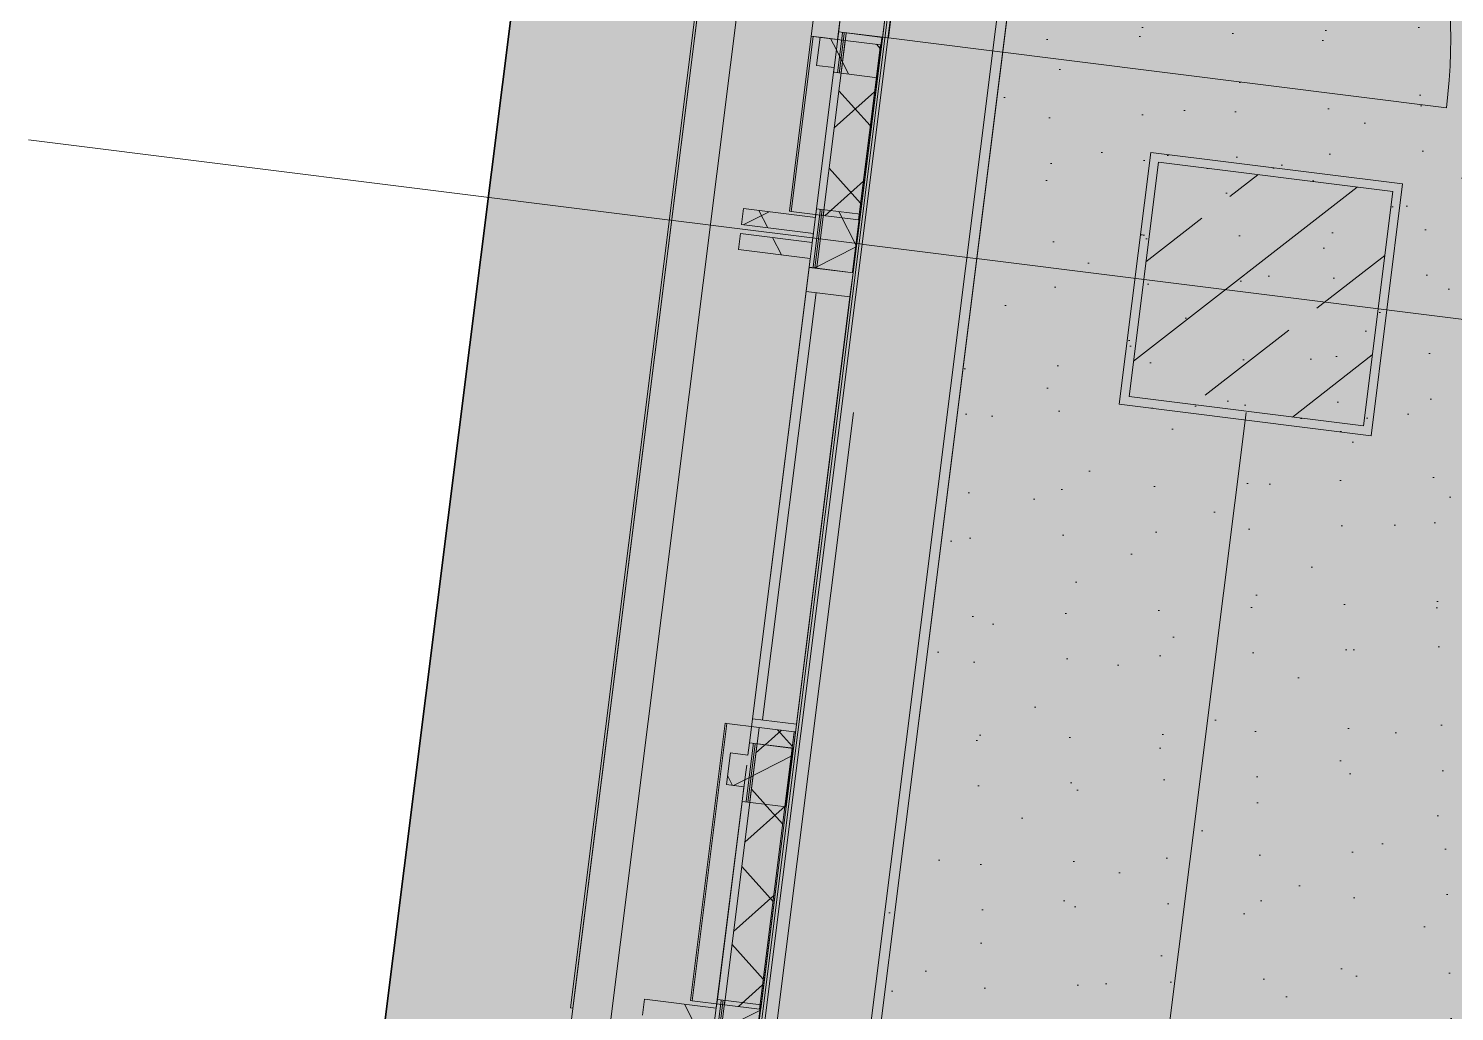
# Model space of a CAD drawing. Header units: metres. Extents: x 101 to 346, y 66 to 213.
# Drawn here: x 151.879 to 154.294, y 81.793 to 83.458 of the extents above; entities that cross this region are included whole.
import ezdxf

# ---------------------------------------------------------------- set-up
doc = ezdxf.new("R2010")
doc.units = ezdxf.units.M
doc.header["$MEASUREMENT"] = 0
for name, pattern in [('Punktlinie', [0.0035, 0, -0.0035]), ('Strichlinie_ eng', [0.0023, 0.0015, -0.0008]), ('Strichpunktlinie', [0.006703, 0.003528, -0.001764, 0, -0.001411]), ('Wipeout_Contour', [1, 0, -1])]:
    doc.linetypes.add(name, pattern=pattern)
for name, color, linetype in [('00  Raster', 7, 'Continuous'), ('10  Fassade', 7, 'Continuous'), ('10  Fassade_Deckschraffur', 7, 'Continuous'), ('10  Fassade_Schnittschraffur', 7, 'Continuous'), ('10  Stützen', 7, 'Continuous'), ('10  Stützen_Schnittschraffur', 7, 'Continuous'), ('10  Wand Massiv_Deckschraffur', 7, 'Continuous'), ('10  Wand Massiv_Fenster', 7, 'Continuous'), ('20  Absturzsicherung', 7, 'Continuous'), ('Neubau_10  Treppen + Rampen', 7, 'Continuous'), ('Neubau_20  Boden Aufbauten', 7, 'Continuous'), ('Neubau_20  Boden Aufbauten_Deckschraffur', 7, 'Continuous'), ('Neubau_50  NUF - Raumstempel', 7, 'Continuous')]:
    doc.layers.add(name, color=color, linetype=linetype)
pattern_1 = [(41.86749, (13.479, 22.35165), (-0.06674101, 0.074469036), []), (131.86749, (13.479, 22.35165), (0.074469036, 0.06674101), [])]
pattern_2 = [(26.86749, (13.479, 22.35165), (-0.05423143, 0.10704649), []), (116.86749, (13.479, 22.35165), (0.10704649, 0.05423143), [])]

msp = doc.modelspace()

# ---------------------------------------------------------------- hatches: boundary and pattern name
at = {"layer": '10  Stützen_Schnittschraffur', "linetype": 'Continuous', "lineweight": 0, "true_color": 0xffffff}
h = msp.add_hatch(color=7, dxfattribs=at)
h.paths.add_polyline_path([(154.1527, 82.7683), (154.2062, 83.195), (153.7795, 83.2485), (153.726, 82.8218)])
h.paths.add_polyline_path([(154.1397, 82.7851), (153.7428, 82.8348), (153.7925, 83.2317), (154.1894, 83.182)], flags=0)
at = {"layer": '10  Stützen_Schnittschraffur', "linetype": 'Continuous', "lineweight": 13, "true_color": 0x000100}
h = msp.add_hatch(dxfattribs=at)
h.set_pattern_fill('Gips_0008', color=98, style=0, pattern_type=2)
h.set_pattern_definition([(26.86749, (13.479, 22.351647), (-0.022596431, 0.044602705), [0, -0.05])])
h.paths.add_polyline_path([(154.1527, 82.7683), (154.2062, 83.195), (153.7795, 83.2485), (153.726, 82.8218)])
h.paths.add_polyline_path([(154.1397, 82.7851), (153.7428, 82.8348), (153.7925, 83.2317), (154.1894, 83.182)], flags=0)
at = {"layer": '10  Stützen_Schnittschraffur', "linetype": 'Continuous', "lineweight": 0, "true_color": 0xffffff}
msp.add_hatch(color=7, dxfattribs=at).paths.add_polyline_path([(154.1894, 83.182), (153.7925, 83.2317), (153.7428, 82.8348), (154.1397, 82.7851)])
at = {"layer": '10  Stützen_Schnittschraffur', "linetype": 'Continuous', "lineweight": 13, "true_color": 0x000100}
h = msp.add_hatch(dxfattribs=at)
h.set_pattern_fill('Beton__Stahlbeton_0008', color=98, style=0, pattern_type=2)
h.set_pattern_definition([(217.855, (153.79254, 83.2317), (-0.14728, 0.189495), []), (217.855, (153.7189, 83.32645), (-0.14728, 0.189495), [0.18, -0.06])])
h.paths.add_polyline_path([(154.1894, 83.182), (153.7925, 83.2317), (153.7428, 82.8348), (154.1397, 82.7851)])
at = {"layer": '10  Wand Massiv_Deckschraffur', "linetype": 'Continuous', "lineweight": 0, "true_color": 0xffffff}
msp.add_hatch(color=7, dxfattribs=at).paths.add_polyline_path([(153.3424, 84.9468), (152.6355, 79.3072), (153.0134, 79.3072), (153.7144, 84.9002)])

# ---------------------------------------------------------------- linework, layer by layer
at = {"layer": '10  Stützen', "color": 7, "linetype": 'Continuous', "lineweight": 13, "ltscale": 1000, "flags": 128}
for points in [[(154.1527, 82.7683), (154.2062, 83.195), (153.7795, 83.2485), (153.726, 82.8218)], [(154.1894, 83.182), (153.7925, 83.2317), (153.7428, 82.8348), (154.1397, 82.7851)]]:
    msp.add_lwpolyline(points, close=True, dxfattribs=at)
at = {"layer": '10  Wand Massiv_Fenster', "color": 7, "linetype": 'Continuous', "lineweight": 18, "ltscale": 1000}
for p, q in [((152.6355, 79.3072), (153.3424, 84.9468)), ((153.0134, 79.3072), (153.7144, 84.9002))]:
    msp.add_line(p, q, dxfattribs=at)

# ---------------------------------------------------------------- next in the draw order: wipeouts: each hides what was drawn before it
at = {"color": 254, "linetype": 'Wipeout_Contour', "lineweight": 0, "ltscale": 695.032468}
msp.add_wipeout([(152.8163, 79.3072), (153.0133, 79.3072), (153.6589, 84.4578), (153.4649, 84.4821)], dxfattribs=at).dxf.layer = '10  Fassade_Deckschraffur'

# ---------------------------------------------------------------- next in the draw order: linework, layer by layer
at = {"layer": '00  Raster', "color": 7, "linetype": 'Strichpunktlinie', "lineweight": 13, "ltscale": 1000}
msp.add_line((153.5022, 79.3072), (156.8072, 105.674), dxfattribs=at)

# ---------------------------------------------------------------- next in the draw order: wipeouts: each hides what was drawn before it
at = {"color": 254, "linetype": 'Wipeout_Contour', "lineweight": 0, "ltscale": 693.709126}
msp.add_wipeout([(152.4883, 79.3072), (152.5549, 79.3072), (153.2076, 84.5144), (153.142, 84.5226)], dxfattribs=at).dxf.layer = '10  Fassade_Deckschraffur'

# ---------------------------------------------------------------- next in the draw order: wipeouts: each hides what was drawn before it
at = {"color": 254, "linetype": 'Wipeout_Contour', "lineweight": 0, "ltscale": 1393.844934}
msp.add_wipeout([(153.2076, 84.5144), (152.5549, 79.3072), (152.7381, 79.3072), (153.3879, 84.4918), (153.3405, 84.4977), (153.3386, 84.4829), (153.3347, 84.4834), (153.3365, 84.4982)], dxfattribs=at).dxf.layer = '10  Fassade_Deckschraffur'

# ---------------------------------------------------------------- next in the draw order: wipeouts: each hides what was drawn before it
at = {"color": 254, "linetype": 'Wipeout_Contour', "lineweight": 0, "ltscale": 694.449408}
msp.add_wipeout([(152.7381, 79.3072), (152.7411, 79.3072), (153.3909, 84.4914), (153.3879, 84.4918)], dxfattribs=at).dxf.layer = '10  Fassade_Deckschraffur'

# ---------------------------------------------------------------- next in the draw order: wipeouts: each hides what was drawn before it
at = {"color": 254, "linetype": 'Wipeout_Contour', "lineweight": 0, "ltscale": 694.681583}
msp.add_wipeout([(152.8058, 79.3072), (152.8108, 79.3072), (153.4596, 84.4828), (153.4546, 84.4834)], dxfattribs=at).dxf.layer = '10  Fassade_Deckschraffur'

# ---------------------------------------------------------------- next in the draw order: wipeouts: each hides what was drawn before it
at = {"color": 254, "linetype": 'Wipeout_Contour', "lineweight": 0, "ltscale": 694.566037}
msp.add_wipeout([(153.3941, 84.491), (152.7443, 79.3072), (152.8058, 79.3072), (153.4546, 84.4834)], dxfattribs=at).dxf.layer = '10  Fassade_Deckschraffur'

# ---------------------------------------------------------------- next in the draw order: wipeouts: each hides what was drawn before it
at = {"color": 254, "linetype": 'Wipeout_Contour', "lineweight": 0, "ltscale": 694.69928}
msp.add_wipeout([(153.4596, 84.4828), (152.8108, 79.3072), (152.8163, 79.3072), (153.4649, 84.4821)], dxfattribs=at).dxf.layer = '10  Fassade_Deckschraffur'

# ---------------------------------------------------------------- next in the draw order: hatches: boundary and pattern name
at = {"layer": '10  Fassade_Schnittschraffur', "linetype": 'Continuous', "lineweight": 0, "true_color": 0xffffff}
msp.add_hatch(color=7, dxfattribs=at).paths.add_polyline_path([(153.0811, 83.084), (153.2027, 83.0688), (153.2061, 83.0961), (153.0846, 83.1113)])
at = {"layer": '10  Fassade_Schnittschraffur', "linetype": 'Continuous', "lineweight": 13, "true_color": 0x000100}
h = msp.add_hatch(dxfattribs=at)
h.set_pattern_fill('Dämmung__hart_1_0008', color=98, style=0, pattern_type=2)
h.set_pattern_definition(pattern_2)
h.paths.add_polyline_path([(153.0811, 83.084), (153.2027, 83.0688), (153.2061, 83.0961), (153.0846, 83.1113)])
at = {"layer": 'Neubau_20  Boden Aufbauten_Deckschraffur', "linetype": 'Continuous', "lineweight": 50, "true_color": 0xefefef}
msp.add_hatch(color=7, dxfattribs=at).paths.add_polyline_path([(152.9965, 79.3072), (158.7328, 79.3072), (159.1776, 82.8562), (159.1776, 84.8408), (154.6054, 84.8619), (154.6054, 84.8769), (153.6946, 84.8769), (153.1356, 80.4166)])
at = {"layer": 'Neubau_20  Boden Aufbauten_Deckschraffur', "linetype": 'Continuous', "lineweight": 18, "true_color": 0x9f9f9f}
h = msp.add_hatch(dxfattribs=at)
h.set_pattern_fill('Mörtel_0008', color=253, style=0, pattern_type=2)
h.set_pattern_definition([(26.86749, (13.58792, 22.68427), (-0.07117876, 0.14049852), [0, -0.105, 0, -0.1575]), (91.86749, (13.92054, 22.57534), (0.15741635, 0.00513262), [0, -0.077, 0, -0.133])])
h.paths.add_polyline_path([(152.9965, 79.3072), (158.7328, 79.3072), (159.1776, 82.8562), (159.1776, 84.8408), (154.6054, 84.8619), (154.6054, 84.8769), (153.6946, 84.8769), (153.1356, 80.4166)])

# ---------------------------------------------------------------- next in the draw order: linework, layer by layer
at = {"layer": '10  Fassade', "color": 7, "linetype": 'Strichpunktlinie', "lineweight": 13, "ltscale": 1000}
msp.add_line((152.837, 79.3072), (153.4854, 84.4796), dxfattribs=at)
at = {"layer": '10  Fassade', "color": 7, "linetype": 'Continuous', "lineweight": 13, "ltscale": 1000}
for p, q in [((153.0899, 83.1535), (153.0864, 83.1262)), ((153.208, 83.111), (153.0864, 83.1262)), ((153.0846, 83.1113), (153.0811, 83.084)), ((153.2061, 83.0961), (153.0846, 83.1113)), ((153.208, 83.111), (153.2061, 83.0961)), ((153.2027, 83.0688), (153.0811, 83.084)), ((153.0675, 82.2311), (153.0607, 82.1775)), ((153.0905, 82.1738), (153.0607, 82.1775)), ((152.9219, 81.814), (152.9185, 81.7867))]:
    msp.add_line(p, q, dxfattribs=at)
at = {"layer": '10  Fassade', "color": 7, "linetype": 'Continuous', "lineweight": 13, "ltscale": 1000, "flags": 128}
for points in [[(152.4883, 79.3072), (153.142, 84.5226)], [(152.5549, 79.3072), (153.2076, 84.5144)], [(152.7381, 79.3072), (153.3879, 84.4918)], [(152.7411, 79.3072), (153.3909, 84.4914)], [(152.7443, 79.3072), (153.3941, 84.491)], [(152.8058, 79.3072), (153.4546, 84.4834)], [(152.8108, 79.3072), (153.4596, 84.4828)], [(152.8163, 79.3072), (153.4649, 84.4821)], [(153.0133, 79.3072), (153.6589, 84.4578)]]:
    msp.add_lwpolyline(points, dxfattribs=at)
at = {"layer": '10  Fassade', "color": 7, "linetype": 'Strichlinie_ eng', "lineweight": 13, "ltscale": 1000, "flags": 128}
for points in [[(153.3812, 84.4927), (153.2465, 83.4185), (153.207, 83.1035), (153.0936, 82.1986), (153.0391, 81.764), (152.9107, 80.7395), (152.8712, 80.4245), (152.7578, 79.5196), (152.7312, 79.3072)], [(153.4556, 84.4833), (153.321, 83.4092), (153.2815, 83.0942), (153.168, 82.1893), (153.1136, 81.7547), (152.9851, 80.7302), (152.9457, 80.4151), (152.8322, 79.5102), (152.8068, 79.3072)], [(153.2135, 83.396), (153.2194, 83.4436)], [(153.2194, 83.4436), (153.2492, 83.4399)], [(153.2432, 83.3922), (153.2135, 83.396)], [(153.0864, 83.1262), (153.0899, 83.1535)], [(153.0899, 83.1535), (153.2114, 83.1382)], [(153.208, 83.111), (153.0864, 83.1262)], [(153.0811, 83.084), (153.0846, 83.1113)], [(153.0846, 83.1113), (153.2061, 83.0961)], [(153.2027, 83.0688), (153.0811, 83.084)], [(153.0607, 82.1775), (153.0675, 82.2311)], [(153.0675, 82.2311), (153.0972, 82.2274)], [(153.0905, 82.1738), (153.0607, 82.1775)], [(152.9185, 81.7867), (152.9219, 81.814)], [(152.9219, 81.814), (153.0435, 81.7987)]]:
    msp.add_lwpolyline(points, dxfattribs=at)
at = {"layer": 'Neubau_20  Boden Aufbauten', "color": 7, "linetype": 'Continuous', "lineweight": 13, "ltscale": 1000, "flags": 128}
msp.add_lwpolyline([(159.1776, 84.8408), (154.6054, 84.8619), (154.6054, 84.8769), (153.6946, 84.8769), (153.1356, 80.4166), (152.9965, 79.3072)], dxfattribs=at)

# ---------------------------------------------------------------- next in the draw order: wipeouts: each hides what was drawn before it
at = {"color": 254, "linetype": 'Wipeout_Contour', "lineweight": 0, "ltscale": 699.239798}
msp.add_wipeout([(153.4438, 84.3891), (153.3694, 84.3984), (153.2508, 83.4528), (153.3252, 83.4434)], dxfattribs=at).dxf.layer = '10  Fassade_Deckschraffur'
at = {"color": 254, "linetype": 'Wipeout_Contour', "lineweight": 0, "ltscale": 697.690754}
msp.add_wipeout([(153.2422, 83.3843), (153.2133, 83.1531), (153.2877, 83.1438), (153.3167, 83.375)], dxfattribs=at).dxf.layer = '10  Fassade_Deckschraffur'
at = {"color": 254, "linetype": 'Wipeout_Contour', "lineweight": 0, "ltscale": 696.243705}
msp.add_wipeout([(153.2008, 83.0539), (153.0998, 82.2482), (153.1743, 82.2389), (153.2752, 83.0446)], dxfattribs=at).dxf.layer = '10  Fassade_Deckschraffur'
at = {"color": 254, "linetype": 'Wipeout_Contour', "lineweight": 0, "ltscale": 694.678276}
msp.add_wipeout([(153.0874, 82.149), (153.0454, 81.8136), (153.1198, 81.8043), (153.1618, 82.1397)], dxfattribs=at).dxf.layer = '10  Fassade_Deckschraffur'

# ---------------------------------------------------------------- next in the draw order: hatches: boundary and pattern name
at = {"layer": '10  Fassade', "linetype": 'Continuous', "lineweight": 0, "true_color": 0xffffff}
for points in [[(153.1674, 83.1488), (153.1704, 83.1484), (153.2075, 83.4451), (153.2046, 83.4455)], [(153.2845, 83.1341), (153.2864, 83.1339), (153.3236, 83.4305), (153.3216, 83.4308)], [(152.9998, 81.8118), (153.0028, 81.8114), (153.0616, 82.2812), (153.0587, 82.2816)], [(153.1169, 81.7971), (153.1188, 81.7968), (153.1777, 82.2667), (153.1758, 82.2669)]]:
    msp.add_hatch(color=7, dxfattribs=at).paths.add_polyline_path(points)
at = {"layer": '10  Fassade', "linetype": 'Continuous', "lineweight": 13, "true_color": 0x000100}
h = msp.add_hatch(dxfattribs=at)
h.set_pattern_fill('Dämmung__hart_2_0008', color=98, style=0, pattern_type=2)
h.set_pattern_definition(pattern_1)
h.paths.add_polyline_path([(153.2249, 83.1416), (153.2845, 83.1341), (153.3216, 83.4308), (153.2621, 83.4383)])
h = msp.add_hatch(dxfattribs=at)
h.set_pattern_fill('Dämmung__hart_2_0008', color=98, style=0, pattern_type=2)
h.set_pattern_definition(pattern_1)
h.paths.add_polyline_path([(153.0573, 81.8045), (153.1169, 81.7971), (153.1758, 82.2669), (153.1162, 82.2744)])
at = {"layer": '10  Fassade_Schnittschraffur', "linetype": 'Continuous', "lineweight": 0, "true_color": 0xffffff}
for points in [[(153.2509, 83.453), (153.3352, 83.4424), (153.3427, 83.5019), (153.2583, 83.5125)], [(153.2492, 83.4399), (153.2194, 83.4436), (153.2135, 83.396), (153.2432, 83.3922)], [(153.2508, 83.4528), (153.2492, 83.4399), (153.2432, 83.3922), (153.2422, 83.3843), (153.3167, 83.375), (153.3252, 83.4434)], [(153.3253, 83.4436), (153.2509, 83.453), (153.3252, 83.4434)], [(153.0899, 83.1535), (153.0864, 83.1262), (153.208, 83.111), (153.2114, 83.1382)], [(153.2133, 83.1531), (153.2114, 83.1382), (153.208, 83.111), (153.2061, 83.0961), (153.2027, 83.0688), (153.2008, 83.0539), (153.2752, 83.0446), (153.2877, 83.1438)], [(153.2752, 83.0446), (153.2008, 83.0539), (153.2752, 83.0444)], [(153.0675, 82.2311), (153.0607, 82.1775), (153.0905, 82.1738), (153.0972, 82.2274)], [(153.0998, 82.2482), (153.0972, 82.2274), (153.0905, 82.1738), (153.0874, 82.149), (153.1618, 82.1397), (153.1743, 82.2389)], [(153.1743, 82.2391), (153.0999, 82.2484), (153.1743, 82.2389)], [(153.0435, 81.7987), (152.9219, 81.814), (152.9185, 81.7867), (153.0401, 81.7714)], [(153.0401, 81.7714), (153.0391, 81.764), (153.0382, 81.7565), (153.0348, 81.7293), (153.0335, 81.7193), (153.108, 81.71), (153.1198, 81.8043), (153.0454, 81.8136)]]:
    msp.add_hatch(color=7, dxfattribs=at).paths.add_polyline_path(points)
at = {"layer": '10  Fassade_Schnittschraffur', "linetype": 'Continuous', "lineweight": 13, "true_color": 0x000100}
h = msp.add_hatch(dxfattribs=at)
h.set_pattern_fill('Dämmung__hart_1_0008', color=98, style=0, pattern_type=2)
h.set_pattern_definition(pattern_2)
h.paths.add_polyline_path([(153.2492, 83.4399), (153.2194, 83.4436), (153.2135, 83.396), (153.2432, 83.3922)])
h = msp.add_hatch(dxfattribs=at)
h.set_pattern_fill('Dämmung__hart_1_0008', color=98, style=0, pattern_type=2)
h.set_pattern_definition(pattern_2)
h.paths.add_polyline_path([(153.2508, 83.4528), (153.2492, 83.4399), (153.2432, 83.3922), (153.2422, 83.3843), (153.3167, 83.375), (153.3252, 83.4434)])
h = msp.add_hatch(dxfattribs=at)
h.set_pattern_fill('Dämmung__hart_1_0008', color=98, style=0, pattern_type=2)
h.set_pattern_definition(pattern_2)
h.paths.add_polyline_path([(153.0899, 83.1535), (153.0864, 83.1262), (153.208, 83.111), (153.2114, 83.1382)])
h = msp.add_hatch(dxfattribs=at)
h.set_pattern_fill('Dämmung__hart_1_0008', color=98, style=0, pattern_type=2)
h.set_pattern_definition(pattern_2)
h.paths.add_polyline_path([(153.2133, 83.1531), (153.2114, 83.1382), (153.208, 83.111), (153.2061, 83.0961), (153.2027, 83.0688), (153.2008, 83.0539), (153.2752, 83.0446), (153.2877, 83.1438)])
h = msp.add_hatch(dxfattribs=at)
h.set_pattern_fill('Dämmung__hart_1_0008', color=98, style=0, pattern_type=2)
h.set_pattern_definition(pattern_2)
h.paths.add_polyline_path([(153.0675, 82.2311), (153.0607, 82.1775), (153.0905, 82.1738), (153.0972, 82.2274)])
h = msp.add_hatch(dxfattribs=at)
h.set_pattern_fill('Dämmung__hart_1_0008', color=98, style=0, pattern_type=2)
h.set_pattern_definition(pattern_2)
h.paths.add_polyline_path([(153.0998, 82.2482), (153.0972, 82.2274), (153.0905, 82.1738), (153.0874, 82.149), (153.1618, 82.1397), (153.1743, 82.2389)])
h = msp.add_hatch(dxfattribs=at)
h.set_pattern_fill('Dämmung__hart_1_0008', color=98, style=0, pattern_type=2)
h.set_pattern_definition(pattern_2)
h.paths.add_polyline_path([(153.0435, 81.7987), (152.9219, 81.814), (152.9185, 81.7867), (153.0401, 81.7714)])
h = msp.add_hatch(dxfattribs=at)
h.set_pattern_fill('Dämmung__hart_1_0008', color=98, style=0, pattern_type=2)
h.set_pattern_definition(pattern_2)
h.paths.add_polyline_path([(153.0401, 81.7714), (153.0391, 81.764), (153.0382, 81.7565), (153.0348, 81.7293), (153.0335, 81.7193), (153.108, 81.71), (153.1198, 81.8043), (153.0454, 81.8136)])
at = {"layer": '20  Absturzsicherung', "linetype": 'Continuous', "lineweight": 0, "true_color": 0xffffff}
msp.add_hatch(color=7, dxfattribs=at).paths.add_polyline_path([(153.2046, 83.4455), (153.2492, 83.4399), (153.2548, 83.4845), (153.2102, 83.4901)])

# ---------------------------------------------------------------- next in the draw order: linework, layer by layer
at = {"layer": '10  Fassade', "color": 7, "linetype": 'Continuous', "lineweight": 13, "ltscale": 1000}
for p, q in [((153.2194, 83.4436), (153.2135, 83.396)), ((153.2492, 83.4399), (153.2194, 83.4436)), ((153.2508, 83.4528), (153.2492, 83.4399)), ((153.3252, 83.4434), (153.2508, 83.4528)), ((153.3252, 83.4434), (153.3167, 83.375)), ((153.3352, 83.4424), (154.2804, 83.3239)), ((153.2432, 83.3922), (153.2135, 83.396)), ((153.2432, 83.3922), (153.2422, 83.3843)), ((153.3167, 83.375), (153.2422, 83.3843)), ((153.2114, 83.1382), (153.0899, 83.1535)), ((153.2133, 83.1531), (153.2114, 83.1382)), ((153.2877, 83.1438), (153.2133, 83.1531)), ((153.2877, 83.1438), (153.2752, 83.0446)), ((153.2027, 83.0688), (153.2008, 83.0539)), ((153.2752, 83.0446), (153.2008, 83.0539)), ((153.0972, 82.2274), (153.0675, 82.2311)), ((153.0998, 82.2482), (153.0972, 82.2274)), ((153.1743, 82.2389), (153.0998, 82.2482)), ((153.1743, 82.2389), (153.1618, 82.1397)), ((153.0905, 82.1738), (153.0874, 82.149)), ((153.1618, 82.1397), (153.0874, 82.149)), ((153.0435, 81.7987), (152.9219, 81.814)), ((153.0454, 81.8136), (153.0435, 81.7987)), ((153.1198, 81.8043), (153.0454, 81.8136)), ((153.1198, 81.8043), (153.108, 81.71))]:
    msp.add_line(p, q, dxfattribs=at)
at = {"layer": '10  Fassade', "color": 7, "linetype": 'Continuous', "lineweight": 13, "ltscale": 1000, "flags": 128}
for points in [[(153.3694, 84.3984), (153.2508, 83.4528)], [(153.4438, 84.3891), (153.3252, 83.4434)], [(153.2422, 83.3843), (153.2133, 83.1531)], [(153.3167, 83.375), (153.2877, 83.1438)], [(153.2008, 83.0539), (153.0998, 82.2482)], [(153.2752, 83.0446), (153.1743, 82.2389)], [(153.0874, 82.149), (153.0454, 81.8136)], [(153.1618, 82.1397), (153.1198, 81.8043)]]:
    msp.add_lwpolyline(points, dxfattribs=at)
for points in [[(153.2509, 83.453), (153.2583, 83.5125), (153.3427, 83.5019), (153.3352, 83.4424)], [(153.1674, 83.1488), (153.2046, 83.4455), (153.2075, 83.4451), (153.1704, 83.1484)], [(153.1704, 83.1484), (153.2075, 83.4451), (153.2621, 83.4383), (153.2249, 83.1416)], [(153.2249, 83.1416), (153.2621, 83.4383), (153.3216, 83.4308), (153.2845, 83.1341)], [(153.3252, 83.4434), (153.2509, 83.453)], [(153.2845, 83.1341), (153.3216, 83.4308), (153.3236, 83.4305), (153.2864, 83.1339)], [(153.2008, 83.0539), (153.2752, 83.0444)], [(152.9998, 81.8118), (153.0587, 82.2816), (153.0616, 82.2812), (153.0028, 81.8114)], [(153.0028, 81.8114), (153.0616, 82.2812), (153.1162, 82.2744), (153.0573, 81.8045)], [(153.0573, 81.8045), (153.1162, 82.2744), (153.1758, 82.2669), (153.1169, 81.7971)], [(153.1169, 81.7971), (153.1758, 82.2669), (153.1777, 82.2667), (153.1188, 81.7968)], [(153.1743, 82.2389), (153.0999, 82.2484)]]:
    msp.add_lwpolyline(points, close=True, dxfattribs=at)
at = {"layer": '10  Fassade', "color": 7, "linetype": 'Continuous', "lineweight": 13, "ltscale": 1000}
msp.add_arc((153.3352, 83.4424), 0.9526, 352.8554, 82.8554, dxfattribs=at)
at = {"layer": '20  Absturzsicherung', "color": 7, "linetype": 'Continuous', "lineweight": 18, "ltscale": 1000, "flags": 128}
msp.add_lwpolyline([(153.2046, 83.4455), (153.2492, 83.4399), (153.2548, 83.4845), (153.2102, 83.4901)], close=True, dxfattribs=at)

# ---------------------------------------------------------------- next in the draw order: wipeouts: each hides what was drawn before it
at = {"color": 254, "linetype": 'Wipeout_Contour', "lineweight": 0, "ltscale": 696.243425}
msp.add_wipeout([(153.105, 82.2891), (153.1794, 82.2798), (153.2701, 83.0037), (153.1957, 83.013)], dxfattribs=at).dxf.layer = '10  Fassade_Deckschraffur'

# ---------------------------------------------------------------- next in the draw order: hatches: boundary and pattern name
at = {"layer": '10  Fassade_Schnittschraffur', "linetype": 'Continuous', "lineweight": 0, "true_color": 0xffffff}
for points in [[(153.2008, 83.0537), (153.1957, 83.013), (153.2701, 83.0037), (153.2752, 83.0444)], [(153.1743, 82.2391), (153.1794, 82.2798), (153.105, 82.2891), (153.0999, 82.2484)]]:
    msp.add_hatch(color=7, dxfattribs=at).paths.add_polyline_path(points)

# ---------------------------------------------------------------- next in the draw order: linework, layer by layer
at = {"layer": '10  Fassade', "color": 7, "linetype": 'Continuous', "lineweight": 13, "ltscale": 1000}
for p, q in [((153.1957, 83.013), (153.105, 82.2891)), ((153.1218, 82.287), (153.2126, 83.0109)), ((153.1794, 82.2798), (153.2701, 83.0037))]:
    msp.add_line(p, q, dxfattribs=at)
at = {"layer": '10  Fassade', "color": 7, "linetype": 'Continuous', "lineweight": 13, "ltscale": 1000, "flags": 128}
for points in [[(153.2008, 83.0537), (153.1957, 83.013), (153.2701, 83.0037), (153.2752, 83.0444)], [(153.1743, 82.2391), (153.1794, 82.2798), (153.105, 82.2891), (153.0999, 82.2484)]]:
    msp.add_lwpolyline(points, close=True, dxfattribs=at)

# ---------------------------------------------------------------- next in the draw order: wipeouts: each hides what was drawn before it
at = {"color": 254, "linetype": 'Wipeout_Contour', "lineweight": 0, "ltscale": 696.413014}
msp.add_wipeout([(153.1358, 84.473), (153.1319, 84.4735), (152.7967, 81.7994), (152.8006, 81.7989)], dxfattribs=at).dxf.layer = '10  Fassade_Deckschraffur'

# ---------------------------------------------------------------- next in the draw order: hatches: boundary and pattern name
at = {"layer": 'Neubau_10  Treppen + Rampen', "linetype": 'Continuous', "lineweight": 0, "true_color": 0x8f8f8f}
msp.add_hatch(color=252, dxfattribs=at).paths.add_polyline_path([(152.1727, 79.3072), (159.1776, 79.3072), (159.1776, 100.4829), (154.3554, 100.4829), (154.3554, 84.8619), (152.869, 84.8619)])

# ---------------------------------------------------------------- next in the draw order: linework, layer by layer
at = {"layer": '00  Raster', "color": 7, "linetype": 'Strichpunktlinie', "lineweight": 13, "ltscale": 1000}
for q in [(151.8785, 83.27), (159.1776, 82.3551)]:
    msp.add_line((152.8708, 83.1457), q, dxfattribs=at)
at = {"layer": '10  Fassade', "color": 7, "linetype": 'Continuous', "lineweight": 18, "ltscale": 1000, "flags": 128}
for points in [[(152.7967, 81.7994), (153.1319, 84.4735), (153.1424, 84.5573)], [(152.8006, 81.7989), (153.1358, 84.473), (153.1463, 84.5568)], [(152.7967, 81.7994), (152.8006, 81.7989)]]:
    msp.add_lwpolyline(points, dxfattribs=at)
at = {"layer": 'Neubau_10  Treppen + Rampen', "color": 8, "linetype": 'Continuous', "lineweight": 35, "ltscale": 1000, "flags": 128}
msp.add_lwpolyline([(159.1776, 100.4829), (154.3554, 100.4829), (154.3554, 84.8619), (152.869, 84.8619), (152.1727, 79.3072)], dxfattribs=at)
at = {"layer": 'Neubau_50  NUF - Raumstempel', "color": 7, "linetype": 'Punktlinie', "lineweight": 13, "ltscale": 1000, "flags": 128}
msp.add_lwpolyline([(153.0134, 79.3072), (153.7097, 84.8619), (159.0704, 84.8619), (159.0704, 93.7619), (159.0704, 94.4719), (159.0704, 94.7022), (154.3629, 94.7022), (154.3629, 99.2619), (154.5704, 99.2619), (154.5704, 99.6919), (154.2804, 99.6919), (154.2804, 99.9619), (159.1776, 99.9619)], dxfattribs=at)

doc.saveas('drawing.dxf')
